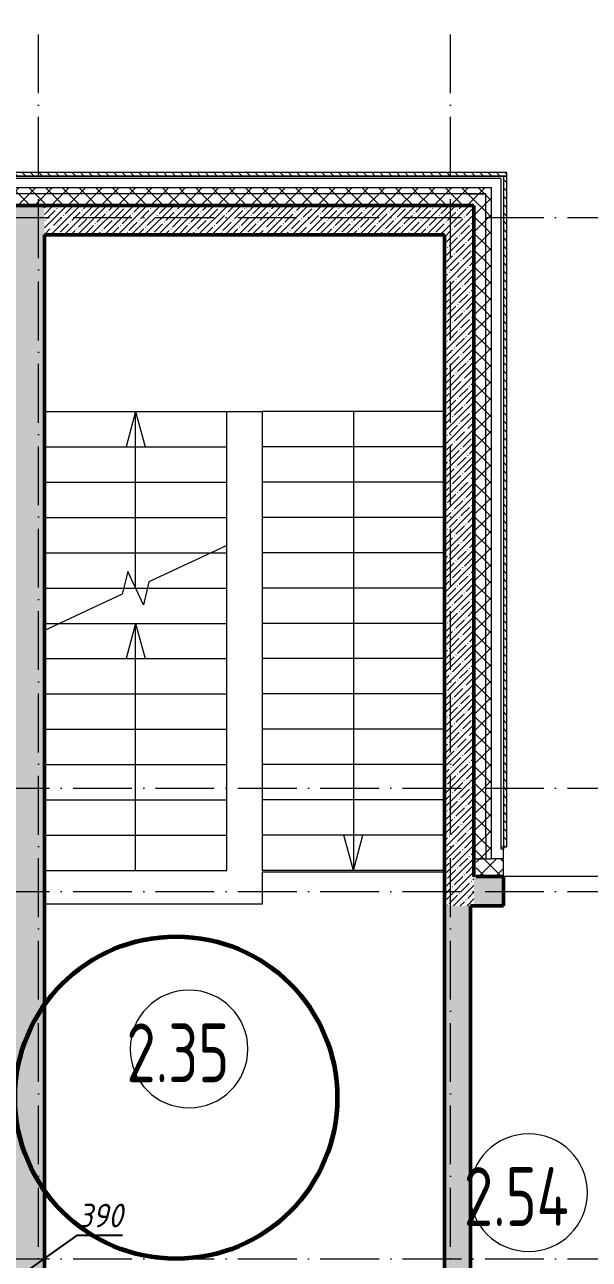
# Model space of a CAD drawing. Header units: millimetres. Extents: x -6064 to 178764, y -5836 to 29924.
# Drawn here: x 89242 to 94040, y 18146 to 28637 of the extents above; entities that cross this region are included whole.
import ezdxf

# ---------------------------------------------------------------- set-up
doc = ezdxf.new("R2010")
doc.units = ezdxf.units.MM
doc.linetypes.add('50_200_ШТРИХ_1Т_ш5_п1_п1_', pattern=[700, 500, -100, 0, -100])
doc.layers.add('A-ANNO-DIMS', color=7, linetype='Continuous')
for name, color, linetype, lineweight in [('A-AREA-IDEN', 7, 'Continuous', 9), ('A-DETL', 7, 'Continuous', 9), ('A-DETL-1', 7, 'Continuous', 50), ('A-DETL-2', 7, 'Continuous', 5), ('A-DETL-GENF-2', 7, 'Continuous', 5), ('A-FLOR', 7, 'Continuous', 9), ('A-WALL', 7, 'Continuous', 5), ('A-WALL-3', 7, 'Continuous', 50), ('A-WALL-4', 7, 'Continuous', 9), ('A-WALL-FNSH-1', 7, 'Continuous', 9), ('A-WALL-PATT-1', 7, 'Continuous', 5), ('S-STRS-1', 7, 'Continuous', 9), ('S-STRS-ANNO', 7, 'Continuous', 5), ('S-STRS-MBND', 7, 'Continuous', 9), ('Оси-1', 7, '50_200_ШТРИХ_1Т_ш5_п1_п1_', 9)]:
    doc.layers.add(name, color=color, linetype=linetype, lineweight=lineweight)
doc.styles.add('ISOCPEUR_I_2', font='isocpeui.ttf', dxfattribs={"width": 0.9, "height": 200})
doc.styles.add('СПДС', font='ГОСТ тип А.ttf', dxfattribs={"width": 0.9})
doc.dimstyles.new('ISO-2_0_0_9К_СРЕДНИЙ', dxfattribs={"dimscale": 304.8, "dimtxt": 199.196235, "dimasz": 0.492126, "dimexe": 0.393701, "dimexo": 0, "dimgap": 0, "dimtad": 1, "dimdec": 0, "dimzin": 0, "dimdsep": 46, "dimtxsty": 'ISOCPEUR_I_2', "dimblk1": 'OBLIQUE', "dimblk2": 'OBLIQUE', "dimsah": 1, "dimcen": 0.09, "dimdle": 0.393701, "dimazin": 0, "dimtfac": 1, "dimtdec": 4, "dimtix": 1, "dimtmove": 1, "dimatfit": 3, "dimfxl": 1, "dimtvp": 1, "dimtolj": 1, "dimtzin": 0, "dimarcsym": 2})
pattern_1 = [(45, (0, 0), (-57.024626, 57.024626), []), (45, (57.025, 0), (-57.024626, 57.024626), [100.806, -20.161, 3.353, -16.808])]
pattern_2 = [(135, (0, 0), (-35.35534, -35.35534), [])]
pattern_3 = [(45, (0, 0), (-70.71068, 70.71068), []), (135, (0, 0), (-70.71068, -70.71068), [])]

# ---------------------------------------------------------------- blocks, each defined once
blk = doc.blocks.new('_Oblique')
at = {"color": 0, "linetype": 'ByBlock', "lineweight": -2}
blk.add_line((-0.5, -0.5), (0.5, 0.5), dxfattribs=at)
blk = doc.blocks.new('DIMBLOCK377-АР1_1_Кладочный план 2 этажа')
at = {"layer": 'A-ANNO-DIMS', "color": 0, "lineweight": -2, "transparency": 16777216}
for p, q in [((88965, 17837), (89692, 18351)), ((89692, 18351), (90074, 18351)), ((88770, 17943), (88770, 17717)), ((89160, 17943), (89160, 17717)), ((88650, 17837), (89280, 17837))]:
    blk.add_line(p, q, dxfattribs=at)
at = {"layer": 'Defpoints', "color": 0, "transparency": 16777216}
for p in [(88770, 17943), (89160, 17943), (89160, 17837)]:
    blk.add_point(p, dxfattribs=at)
at = {"layer": 'A-ANNO-DIMS', "color": 0, "lineweight": -2, "transparency": 16777216, "xscale": 150, "yscale": 150, "zscale": 150, "rotation": 180}
blk.add_blockref('_Oblique', (88770, 17837), dxfattribs=at)
at = {"layer": 'A-ANNO-DIMS', "color": 0, "lineweight": -2, "transparency": 16777216, "xscale": 150, "yscale": 150, "zscale": 150}
blk.add_blockref('_Oblique', (89160, 17837), dxfattribs=at)
at = {"layer": 'A-ANNO-DIMS', "color": 0, "transparency": 16777216, "insert": (89692, 18618), "char_height": 200, "width": 455.09, "attachment_point": 1, "line_spacing_factor": 1.149209, "style": 'ISOCPEUR_I_2'}
blk.add_mtext('\\A1;390', dxfattribs=at)
blk = doc.blocks.new('Марка_Помещения - Номер-25198446-Объем проектирования 2 этажа')
at = {"layer": 'A-AREA-IDEN'}
for start, end in [(360, 180), (180, 360)]:
    blk.add_arc((0, 0), 2.5, start, end, dxfattribs=at)

msp = doc.modelspace()

# ---------------------------------------------------------------- hatches: boundary and pattern name
at = {"layer": 'A-DETL-GENF-2'}
h = msp.add_hatch(dxfattribs=at)
h.set_pattern_fill('FP_11', color=256, style=0, pattern_type=2)
h.set_pattern_definition(pattern_3)
h.paths.add_polyline_path([(93210, 27200.1), (93210, 27250), (93000.5, 27250), (93000.5, 27200.1), (93160, 27200.1)], flags=0)
h = msp.add_hatch(dxfattribs=at)
h.set_pattern_fill('FP_11', color=256, style=0, pattern_type=2)
h.set_pattern_definition(pattern_3)
h.paths.add_polyline_path([(93160, 21550), (93160, 21744.6), (93060, 21744.6), (93060, 21550)], flags=0)
h = msp.add_hatch(dxfattribs=at)
h.set_pattern_fill('FP_11', color=256, style=0, pattern_type=2)
h.set_pattern_definition(pattern_3)
h.paths.add_polyline_path([(93210, 21550), (93210, 21744.6), (93160, 21744.6), (93160, 21550)], flags=0)
at = {"layer": 'A-WALL-PATT-1'}
h = msp.add_hatch(dxfattribs=at)
h.set_pattern_fill('FP_23', color=256, style=0, pattern_type=2)
h.set_pattern_definition(pattern_2)
h.paths.add_polyline_path([(93340, 27350), (93340, 27380), (80350, 27380), (80350, 27350), (92985.5, 27350)], flags=0)
h = msp.add_hatch(dxfattribs=at)
h.set_pattern_fill('FP_23', color=256, style=0, pattern_type=2)
h.set_pattern_definition(pattern_2)
h.paths.add_polyline_path([(93340, 21650), (93340, 27350), (93310, 27350), (93310, 21650)], flags=0)
h = msp.add_hatch(dxfattribs=at)
h.set_pattern_fill('FP_11', color=256, style=0, pattern_type=2)
h.set_pattern_definition(pattern_3)
h.paths.add_polyline_path([(93160, 27200), (93160, 27200.1), (93000.5, 27200.1), (93000.5, 27250), (80350, 27250), (80350, 27200), (93159.9, 27200)], flags=0)
h.paths.add_polyline_path([(77850, 27200), (77850, 27250), (76350, 27250), (76350, 27200), (76513.7, 27200)], flags=0)
h.paths.add_polyline_path([(70810, 27200), (70810, 27250), (68860, 27250), (68860, 27200)], flags=0)
h.paths.add_polyline_path([(72910, 27200), (74250, 27200), (74250, 27250), (72910, 27250)], flags=0)
h.paths.add_polyline_path([(49660.3, 27200), (50760.2, 27200), (50760.2, 27250), (49660.3, 27250)], flags=0)
h.paths.add_polyline_path([(61060, 27200), (61060, 27250), (59860, 27250), (59860, 27200)], flags=0)
h.paths.add_polyline_path([(64160, 27200), (65260, 27200), (65260, 27250), (64160, 27250)], flags=0)
h.paths.add_polyline_path([(66160, 27200), (67960, 27200), (67960, 27250), (66160, 27250)], flags=0)
h.paths.add_polyline_path([(55009.9, 27200), (55009.9, 27250), (53860.2, 27250), (53860.2, 27200)], flags=0)
h.paths.add_polyline_path([(55909.9, 27200), (57160, 27200), (57160, 27250), (55909.9, 27250)], flags=0)
h.paths.add_polyline_path([(48760.3, 27200), (48760.3, 27250), (47660, 27250), (47660, 27200)], flags=0)
h.paths.add_polyline_path([(44336.1, 27200), (44560, 27200), (44560, 27250), (42060, 27250), (42060, 27200), (42803.8, 27200)], flags=0)
h = msp.add_hatch(dxfattribs=at)
h.set_pattern_fill('FP_11', color=256, style=0, pattern_type=2)
h.set_pattern_definition(pattern_3)
h.paths.add_polyline_path([(93060, 27100), (93060, 27200), (80350, 27200), (80350, 27106), (80419, 27106), (80419, 27100), (92985.5, 27100)], flags=0)
h.paths.add_polyline_path([(77781, 27100), (77781, 27106), (77850, 27106), (77850, 27200), (76350, 27200), (76350, 27106), (76419, 27106), (76419, 27100), (77250, 27100)], flags=0)
h.paths.add_polyline_path([(74181, 27100), (74181, 27106), (74250, 27106), (74250, 27200), (72910, 27200), (72910, 27106), (72979, 27106), (72979, 27100), (74040, 27100)], flags=0)
h.paths.add_polyline_path([(66760, 27100), (67891, 27100), (67891, 27106), (67960, 27106), (67960, 27200), (66160, 27200), (66160, 27100)], flags=0)
h.paths.add_polyline_path([(64229, 27100), (65191, 27100), (65191, 27106), (65260, 27106), (65260, 27200), (64160, 27200), (64160, 27106), (64229, 27106)], flags=0)
h.paths.add_polyline_path([(70310, 27100), (70810, 27100), (70810, 27200), (68860, 27200), (68860, 27106), (68929, 27106), (68929, 27100)], flags=0)
h.paths.add_polyline_path([(55978.9, 27100), (57091, 27100), (57091, 27106), (57160, 27106), (57160, 27200), (55909.9, 27200), (55909.9, 27106), (55978.9, 27106)], flags=0)
h.paths.add_polyline_path([(60160, 27100), (60991, 27100), (60991, 27106), (61060, 27106), (61060, 27200), (59860, 27200), (59860, 27106), (59929, 27106), (59929, 27100)], flags=0)
h.paths.add_polyline_path([(54940.9, 27100), (54940.9, 27106), (55009.9, 27106), (55009.9, 27200), (53860.2, 27200), (53860.2, 27106), (53929.2, 27106), (53929.2, 27100), (54760, 27100)], flags=0)
h.paths.add_polyline_path([(42060, 27100), (44491, 27100), (44491, 27106), (44560, 27106), (44560, 27200), (42060, 27200)], flags=0)
h.paths.add_polyline_path([(48760.3, 27100), (48760, 27200), (47660, 27200), (47660, 27106), (47729, 27106), (47729, 27100), (48760, 27100)], flags=0)
h.paths.add_polyline_path([(50465.2, 27100), (50691.2, 27100), (50691.2, 27106), (50760.2, 27106), (50760.2, 27200), (49660.3, 27200), (49660.3, 27106), (49729.3, 27106), (49729.3, 27100)], flags=0)
h = msp.add_hatch(dxfattribs=at)
h.set_pattern_fill('FP_11', color=256, style=0, pattern_type=2)
h.set_pattern_definition(pattern_3)
h.paths.add_polyline_path([(93158.3, 21744.6), (93160, 21744.6), (93160, 27200), (93060, 27200), (93060, 21744.6)], flags=0)
h = msp.add_hatch(dxfattribs=at)
h.set_pattern_fill('FP_11', color=256, style=0, pattern_type=2)
h.set_pattern_definition(pattern_3)
h.paths.add_polyline_path([(93209.1, 21744.6), (93210, 21744.6), (93210, 27200.1), (93160, 27200), (93160, 21744.6)], flags=0)
h = msp.add_hatch(dxfattribs=at)
h.set_pattern_fill('FP_7', color=256, style=0, pattern_type=2)
h.set_pattern_definition(pattern_1)
h.paths.add_polyline_path([(89160, 17270), (89410, 17270), (89410, 27100), (89160, 27100), (89160, 19379.7)], flags=0)
h = msp.add_hatch(dxfattribs=at)
h.set_pattern_fill('FP_7', color=256, style=0, pattern_type=2)
h.set_pattern_definition(pattern_1)
h.paths.add_polyline_path([(89410, 26850), (92810, 26850), (92810, 27100), (89410, 27100)], flags=0)
h = msp.add_hatch(dxfattribs=at)
h.set_pattern_fill('FP_7', color=256, style=0, pattern_type=2)
h.set_pattern_definition(pattern_1)
h.paths.add_polyline_path([(93030, 21150), (93060, 21150), (93060, 27100), (92810, 27100), (92810, 21150)], flags=0)
h = msp.add_hatch(dxfattribs=at)
h.set_pattern_fill('FP_23', color=256, style=0, pattern_type=2)
h.set_pattern_definition(pattern_2)
h.paths.add_polyline_path([(117900.4, 21630), (117900.9, 21630), (117900.4, 21650)], flags=0)
h.paths.add_polyline_path([(125330, 21630), (125330, 21650), (120150.2, 21650), (120150.2, 21630), (125310, 21630)], flags=0)
h.paths.add_polyline_path([(112150, 21630), (113300.4, 21630), (113300.4, 21650), (112150, 21650)], flags=0)
h.paths.add_polyline_path([(111249.4, 21630), (111250, 21630), (111249.4, 21650)], flags=0)
h.paths.add_polyline_path([(105550.2, 21630), (106850.4, 21630), (106850.4, 21650), (105550.2, 21650)], flags=0)
h.paths.add_polyline_path([(93290, 21630), (93310, 21630), (93310, 21650), (93290, 21650)], flags=0)
h.paths.add_polyline_path([(96590, 21630), (101150, 21630), (101150, 21650), (96590, 21650)], flags=0)
h = msp.add_hatch(dxfattribs=at)
h.set_pattern_fill('FP_11', color=256, style=0, pattern_type=2)
h.set_pattern_definition(pattern_3)
h.paths.add_polyline_path([(125080, 21400), (125230, 21400), (125230, 21550), (120150.2, 21550), (120150.2, 21400), (124013.9, 21400)], flags=0)
h.paths.add_polyline_path([(113300.4, 21400), (113300.4, 21550), (112150, 21550), (112150, 21400)], flags=0)
h.paths.add_polyline_path([(111249.4, 21400), (111250, 21400), (111249.4, 21520.7)], flags=0)
h.paths.add_polyline_path([(117900.4, 21400), (117900.9, 21400), (117900.4, 21520.7)], flags=0)
h.paths.add_polyline_path([(117000.2, 21400), (117000.4, 21400), (117000.2, 21520.7)], flags=0)
h.paths.add_polyline_path([(106050, 21400), (106850.4, 21400), (106850.4, 21550), (105550.2, 21550), (105550.2, 21400)], flags=0)
h.paths.add_polyline_path([(100580, 21400), (101081, 21400), (101081, 21406), (101150, 21406), (101150, 21550), (96590, 21550), (96590, 21400), (99497.7, 21400)], flags=0)
h.paths.add_polyline_path([(93310, 21400), (93310, 21550), (93080, 21550), (93080, 21400)], flags=0)
h = msp.add_hatch(dxfattribs=at)
h.set_pattern_fill('FP_7', color=256, style=0, pattern_type=2)
h.set_pattern_definition(pattern_1)
h.paths.add_polyline_path([(100580, 21150), (100580, 21400), (96590, 21400), (96590, 21150), (99497.7, 21150)], flags=0)
h.paths.add_polyline_path([(93060, 21150), (93310, 21150), (93310, 21400), (93060, 21400)], flags=0)
h = msp.add_hatch(dxfattribs=at)
h.set_pattern_fill('FP_7', color=256, style=0, pattern_type=2)
h.set_pattern_definition(pattern_1)
h.paths.add_polyline_path([(93030, 13400), (93030, 21150), (92810, 21150), (92810, 13400)], flags=0)

# ---------------------------------------------------------------- linework, layer by layer
at = {"color": 6, "lineweight": 60}
msp.add_circle((90529.4, 19519.4), 1369.4, dxfattribs=at)
at = {"layer": 'A-DETL'}
for p, q in [((93000.5, 27250), (80350, 27250)), ((93210, 27250), (93000.5, 27250)), ((93210, 27200.1), (93210, 27250)), ((93210, 21744.6), (93210, 27200.1)), ((93060, 21550), (93160, 21550)), ((93160, 21550), (93210, 21550)), ((93310, 21550), (93210, 21550))]:
    msp.add_line(p, q, dxfattribs=at)
at = {"layer": 'A-DETL-1'}
msp.add_line((93060, 21744.6), (93060, 21550), dxfattribs=at)
at = {"layer": 'A-DETL-2'}
for p, q in [((93000.5, 27200.1), (93160, 27200.1)), ((93160, 21744.6), (93160, 21550)), ((93210, 21550), (93210, 21744.6))]:
    msp.add_line(p, q, dxfattribs=at)
at = {"layer": 'A-FLOR'}
for p, q in [((92810, 21435), (91260.1, 21435)), ((91260.1, 21435), (91260.1, 21165)), ((95165, 21400), (93310, 21400)), ((91260.1, 21165), (89410, 21165))]:
    msp.add_line(p, q, dxfattribs=at)
at = {"layer": 'A-WALL'}
for p, q in [((93290, 27330), (80350, 27330)), ((93290, 21630), (93290, 27330)), ((93160, 27200), (80350, 27200)), ((93160, 21744.6), (93160, 27200)), ((93290, 21650), (93310, 21650)), ((93080, 21400), (93060, 21400))]:
    msp.add_line(p, q, dxfattribs=at)
at = {"layer": 'A-WALL-3'}
for p, q in [((93060, 27100), (89160, 27100)), ((93060, 21744.6), (93060, 27100)), ((89410, 17850), (89410, 26850)), ((89410, 26850), (92810, 26850)), ((92810, 26850), (92810, 17850)), ((93060, 21400), (93060, 21550)), ((93310, 21400), (93080, 21400)), ((93310, 21150), (93310, 21400)), ((93030, 13400), (93030, 21150)), ((93030, 21150), (93310, 21150))]:
    msp.add_line(p, q, dxfattribs=at)
at = {"layer": 'A-WALL-4'}
for p, q in [((84700, 27100), (93060, 27100)), ((93060, 27100), (93060, 27100)), ((93310, 21630), (93290, 21630)), ((93310, 21400), (93310, 21630))]:
    msp.add_line(p, q, dxfattribs=at)
at = {"layer": 'A-WALL-FNSH-1'}
for p, q in [((93340, 27380), (80350, 27380)), ((93340, 27350), (80350, 27350)), ((80350, 27350), (93340, 27350)), ((93310, 27350), (93310, 21630)), ((93340, 21650), (93340, 27380)), ((93310, 21650), (93340, 21650))]:
    msp.add_line(p, q, dxfattribs=at)
at = {"layer": 'S-STRS-1'}
for p, q in [((89410, 25350), (90960, 25350)), ((89410, 25350), (90960, 25350)), ((90960, 25350), (91260, 25350)), ((90960, 25050), (90960, 25350)), ((92810, 25350), (91260, 25350)), ((91260, 25350), (91260, 25050)), ((92810, 25350), (91260, 25350)), ((89410, 25050), (90960, 25050)), ((89410, 25050), (90960, 25050)), ((90960, 24750), (90960, 25050)), ((91260, 25050), (91260, 24750)), ((92810, 25050), (91260, 25050)), ((92810, 25050), (91260, 25050)), ((89410, 24750), (90960, 24750)), ((89410, 24750), (90960, 24750)), ((90960, 24450), (90960, 24750)), ((91260, 24750), (91260, 24450)), ((92810, 24750), (91260, 24750)), ((92810, 24750), (91260, 24750)), ((89410, 24450), (90960, 24450)), ((89410, 24450), (90960, 24450)), ((90960, 24211.4), (90960, 24450)), ((91260, 24450), (91260, 24150)), ((92810, 24450), (91260, 24450)), ((92810, 24450), (91260, 24450)), ((89410, 24150), (90828.4, 24150)), ((89410, 24150), (90828.4, 24150)), ((90828.4, 24150), (90960, 24150)), ((90828.4, 24150), (90960, 24150)), ((90960, 24150), (90960, 24211.4)), ((90960, 23850), (90960, 24150)), ((91260, 24150), (91260, 23850)), ((92810, 24150), (91260, 24150)), ((92810, 24150), (91260, 24150)), ((89410, 23850), (90084.6, 23850)), ((89410, 23850), (90084.6, 23850)), ((90084.6, 23850), (90185, 23850)), ((90084.6, 23850), (90185, 23850)), ((90185, 23850), (90285.4, 23850)), ((90185, 23850), (90285.4, 23850)), ((90285.4, 23850), (90960, 23850)), ((90285.4, 23850), (90960, 23850)), ((90960, 23550), (90960, 23850)), ((91260, 23850), (91260, 23550)), ((92810, 23850), (91260, 23850)), ((92810, 23850), (91260, 23850)), ((89410, 23550), (89541.6, 23550)), ((89410, 23550), (89541.6, 23550)), ((89541.6, 23550), (90960, 23550)), ((89541.6, 23550), (90960, 23550)), ((90960, 23250), (90960, 23550)), ((91260, 23550), (91260, 23250)), ((92810, 23550), (91260, 23550)), ((92810, 23550), (91260, 23550)), ((89410, 23250), (90960, 23250)), ((89410, 23250), (90960, 23250)), ((90960, 22950), (90960, 23250)), ((91260, 23250), (91260, 22950)), ((92810, 23250), (91260, 23250)), ((92810, 23250), (91260, 23250)), ((89410, 22950), (90960, 22950)), ((89410, 22950), (90960, 22950)), ((90960, 22650), (90960, 22950)), ((91260, 22950), (91260, 22650)), ((92810, 22950), (91260, 22950)), ((92810, 22950), (91260, 22950)), ((89410, 22650), (90960, 22650)), ((89410, 22650), (90960, 22650)), ((90960, 22350), (90960, 22650)), ((91260, 22650), (91260, 22350)), ((92810, 22650), (91260, 22650)), ((92810, 22650), (91260, 22650)), ((89410, 22350), (90960, 22350)), ((89410, 22350), (90960, 22350)), ((90960, 22050), (90960, 22350)), ((91260, 22350), (91260, 22050)), ((92810, 22350), (91260, 22350)), ((92810, 22350), (91260, 22350)), ((89410, 22050), (90960, 22050)), ((89410, 22050), (90960, 22050)), ((90960, 21750), (90960, 22050)), ((91260, 22050), (91260, 21750)), ((92810, 22050), (91260, 22050)), ((92810, 22050), (91260, 22050)), ((89410, 21750), (90960, 21750)), ((89410, 21750), (90960, 21750)), ((90960, 21450), (90960, 21750)), ((91260, 21750), (91260, 21450)), ((92810, 21750), (91260, 21750)), ((92810, 21750), (91260, 21750)), ((89410, 21450), (90960, 21450)), ((89410, 21450), (90960, 21450)), ((92810, 21450), (91260, 21450))]:
    msp.add_line(p, q, dxfattribs=at)
at = {"layer": 'S-STRS-ANNO'}
for p, q in [((90185, 25350), (90104.6, 25050)), ((90185, 25050), (90185, 25350)), ((90185, 25350), (90265.4, 25050)), ((92035, 25350), (92035, 25050)), ((90185, 24750), (90185, 25050)), ((92035, 25050), (92035, 24750)), ((90185, 24450), (90185, 24750)), ((92035, 24750), (92035, 24450)), ((90185, 24150), (90185, 24450)), ((92035, 24450), (92035, 24150)), ((90185, 23850), (90185, 24150)), ((92035, 24150), (92035, 23850)), ((92035, 23850), (92035, 23550)), ((90185, 23550), (90104.6, 23250)), ((90185, 23250), (90185, 23550)), ((90185, 23550), (90265.4, 23250)), ((92035, 23550), (92035, 23250)), ((90185, 22950), (90185, 23250)), ((92035, 23250), (92035, 22950)), ((90185, 22650), (90185, 22950)), ((92035, 22950), (92035, 22650)), ((90185, 22350), (90185, 22650)), ((92035, 22650), (92035, 22350)), ((90185, 22050), (90185, 22350)), ((92035, 22350), (92035, 22050)), ((90185, 21750), (90185, 22050)), ((92035, 22050), (92035, 21750)), ((90185, 21450), (90185, 21750)), ((92035, 21450), (91954.6, 21750)), ((92035, 21750), (92035, 21450)), ((92035, 21450), (92115.4, 21750))]:
    msp.add_line(p, q, dxfattribs=at)
at = {"layer": 'S-STRS-MBND'}
for p, q in [((90960, 24211.4), (90298.3, 23902.8)), ((90119, 23991.6), (90071.7, 23797.2)), ((90251, 23708.4), (90119, 23991.6)), ((90298.3, 23902.8), (90251, 23708.4)), ((90071.7, 23797.2), (89410, 23488.6))]:
    msp.add_line(p, q, dxfattribs=at)
at = {"layer": 'Оси-1'}
for p, q in [((89360, -4150), (89360, 28636.9)), ((92860, -4150), (92860, 28636.9)), ((-4160, 27000), (125951.6, 27000)), ((-4160, 22150), (125951.6, 22150)), ((-4160, 21270), (125951.6, 21270)), ((-4160, 18150), (125951.6, 18150))]:
    msp.add_line(p, q, dxfattribs=at)

# ---------------------------------------------------------------- block references
at = {"layer": 'A-AREA-IDEN', "xscale": 199.9999999999999, "yscale": 199.9999999999999, "zscale": 199.9999999999999}
for p in [(90638.8, 19933.2), (93524.2, 18712.1)]:
    msp.add_blockref('Марка_Помещения - Номер-25198446-Объем проектирования 2 этажа', p, dxfattribs=at)

# ---------------------------------------------------------------- texts
at = {"layer": 'A-AREA-IDEN', "char_height": 500, "attachment_point": 1, "style": 'СПДС'}
for s, insert, width in [('2.35', (90107.4, 20150.3), 1327.594), ('2.54', (92974.7, 18929.3), 1370.886)]:
    msp.add_mtext(s, dxfattribs=dict(at, insert=insert, width=width))

# ---------------------------------------------------------------- dimensions: what is measured, and where the dimension line sits
at = {"layer": 'A-ANNO-DIMS'}
dim = msp.add_linear_dim(base=(89160, 17837.4), p1=(88770, 17943.4), p2=(89160, 17943.4), dimstyle='ISO-2_0_0_9К_СРЕДНИЙ', override={"dimpost": '<>', "dimfxl": 390}, dxfattribs=at)
dim.commit()
dim.dimension.update_dxf_attribs({"geometry": 'DIMBLOCK377-АР1_1_Кладочный план 2 этажа', "text_midpoint": (89691.7, 18351.3), "dimtype": 160})

doc.saveas('drawing.dxf')
